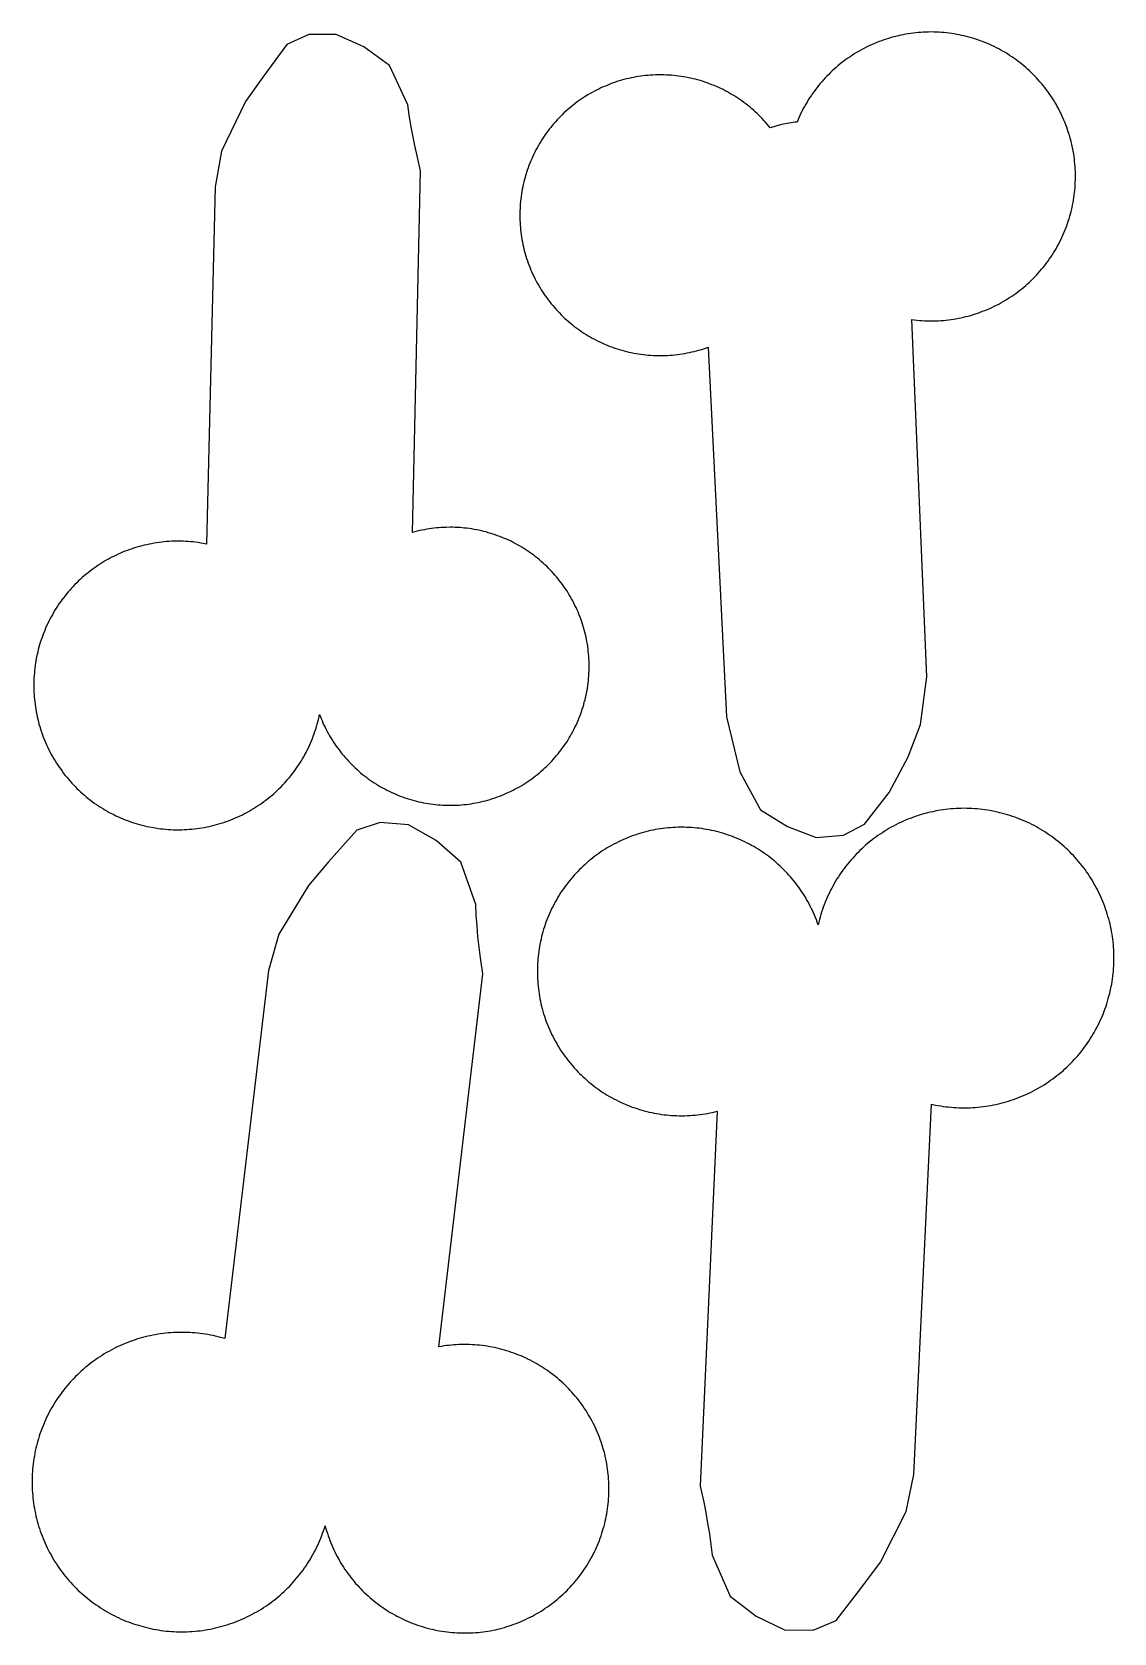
# Model space of a CAD drawing. Extents: x -246 to 246, y -104 to 199.
# Drawn here: x 187.17 to 196.8, y -56.27 to -42.03 of the extents above; entities that cross this region are included whole.
import ezdxf

# ---------------------------------------------------------------- set-up
doc = ezdxf.new("R2010")
doc.units = 0
doc.layers.add('Add_Red', color=1, linetype='Continuous')

msp = doc.modelspace()

# ---------------------------------------------------------------- linework, layer by layer
at = {"layer": 'Add_Red'}
for points in [[(194.388, -49.174), (194.577, -49.074), (194.797, -48.793), (194.965, -48.477), (195.073, -48.189), (195.132, -47.765), (194.998, -44.585), (195.02, -44.588), (195.043, -44.591), (195.065, -44.593), (195.087, -44.594), (195.11, -44.595), (195.132, -44.596), (195.167, -44.597), (195.189, -44.596), (195.212, -44.596), (195.234, -44.595), (195.256, -44.593), (195.279, -44.592), (195.301, -44.59), (195.323, -44.587), (195.346, -44.584), (195.368, -44.581), (195.39, -44.577), (195.412, -44.573), (195.434, -44.568), (195.456, -44.564), (195.478, -44.558), (195.499, -44.553), (195.521, -44.547), (195.543, -44.54), (195.564, -44.534), (195.585, -44.527), (195.606, -44.519), (195.627, -44.511), (195.648, -44.503), (195.669, -44.494), (195.69, -44.485), (195.71, -44.476), (195.73, -44.466), (195.75, -44.456), (195.77, -44.446), (195.79, -44.435), (195.81, -44.424), (195.829, -44.413), (195.848, -44.401), (195.867, -44.389), (195.886, -44.377), (195.904, -44.364), (195.922, -44.351), (195.94, -44.338), (195.958, -44.324), (195.976, -44.31), (195.993, -44.296), (196.01, -44.281), (196.027, -44.266), (196.044, -44.251), (196.06, -44.236), (196.076, -44.22), (196.092, -44.204), (196.107, -44.188), (196.122, -44.171), (196.137, -44.154), (196.152, -44.137), (196.166, -44.12), (196.18, -44.102), (196.193, -44.085), (196.207, -44.067), (196.22, -44.048), (196.233, -44.03), (196.245, -44.011), (196.257, -43.992), (196.269, -43.973), (196.28, -43.954), (196.291, -43.934), (196.302, -43.915), (196.312, -43.895), (196.322, -43.875), (196.332, -43.854), (196.341, -43.834), (196.35, -43.813), (196.359, -43.793), (196.367, -43.772), (196.375, -43.751), (196.382, -43.73), (196.389, -43.708), (196.396, -43.687), (196.403, -43.665), (196.409, -43.644), (196.414, -43.622), (196.422, -43.587), (196.427, -43.565), (196.431, -43.543), (196.435, -43.521), (196.439, -43.499), (196.442, -43.477), (196.444, -43.454), (196.447, -43.432), (196.449, -43.41), (196.45, -43.387), (196.451, -43.365), (196.452, -43.342), (196.452, -43.311), (196.452, -43.289), (196.452, -43.266), (196.451, -43.244), (196.449, -43.221), (196.447, -43.199), (196.445, -43.177), (196.443, -43.154), (196.44, -43.132), (196.437, -43.11), (196.433, -43.088), (196.429, -43.066), (196.424, -43.044), (196.419, -43.022), (196.414, -43), (196.409, -42.978), (196.403, -42.957), (196.396, -42.935), (196.389, -42.914), (196.382, -42.892), (196.375, -42.871), (196.367, -42.85), (196.359, -42.829), (196.35, -42.809), (196.341, -42.788), (196.332, -42.768), (196.322, -42.747), (196.312, -42.727), (196.302, -42.707), (196.291, -42.688), (196.28, -42.668), (196.269, -42.649), (196.257, -42.63), (196.245, -42.611), (196.233, -42.592), (196.22, -42.574), (196.207, -42.555), (196.193, -42.537), (196.18, -42.519), (196.166, -42.502), (196.152, -42.485), (196.137, -42.468), (196.122, -42.451), (196.107, -42.434), (196.092, -42.418), (196.076, -42.402), (196.06, -42.386), (196.044, -42.371), (196.027, -42.356), (196.01, -42.341), (195.993, -42.326), (195.976, -42.312), (195.958, -42.298), (195.94, -42.284), (195.922, -42.271), (195.904, -42.258), (195.886, -42.245), (195.867, -42.233), (195.848, -42.221), (195.829, -42.209), (195.81, -42.198), (195.79, -42.187), (195.77, -42.176), (195.75, -42.166), (195.73, -42.155), (195.71, -42.146), (195.69, -42.137), (195.669, -42.128), (195.648, -42.119), (195.627, -42.111), (195.606, -42.103), (195.585, -42.095), (195.548, -42.083), (195.527, -42.077), (195.505, -42.071), (195.483, -42.065), (195.462, -42.06), (195.44, -42.055), (195.418, -42.05), (195.396, -42.046), (195.374, -42.042), (195.351, -42.039), (195.329, -42.036), (195.307, -42.033), (195.285, -42.031), (195.262, -42.029), (195.24, -42.027), (195.217, -42.026), (195.195, -42.026), (195.167, -42.025), (195.144, -42.026), (195.122, -42.026), (195.099, -42.027), (195.077, -42.029), (195.055, -42.03), (195.032, -42.032), (195.01, -42.035), (194.988, -42.038), (194.966, -42.041), (194.943, -42.045), (194.921, -42.049), (194.899, -42.053), (194.878, -42.058), (194.856, -42.064), (194.834, -42.069), (194.812, -42.075), (194.791, -42.082), (194.769, -42.088), (194.748, -42.095), (194.727, -42.103), (194.706, -42.111), (194.685, -42.119), (194.664, -42.128), (194.644, -42.137), (194.623, -42.146), (194.603, -42.155), (194.583, -42.166), (194.563, -42.176), (194.543, -42.187), (194.524, -42.198), (194.505, -42.209), (194.485, -42.221), (194.467, -42.233), (194.448, -42.245), (194.429, -42.258), (194.411, -42.271), (194.393, -42.284), (194.375, -42.298), (194.358, -42.312), (194.34, -42.326), (194.323, -42.341), (194.306, -42.356), (194.29, -42.371), (194.274, -42.386), (194.258, -42.402), (194.242, -42.418), (194.226, -42.434), (194.211, -42.451), (194.196, -42.468), (194.182, -42.485), (194.168, -42.502), (194.154, -42.519), (194.14, -42.537), (194.127, -42.555), (194.114, -42.574), (194.101, -42.592), (194.088, -42.611), (194.076, -42.63), (194.065, -42.649), (194.053, -42.668), (194.042, -42.688), (194.032, -42.707), (194.021, -42.727), (194.011, -42.747), (194.002, -42.768), (193.992, -42.788), (193.976, -42.827), (193.958, -42.829), (193.941, -42.831), (193.924, -42.833), (193.906, -42.836), (193.889, -42.839), (193.872, -42.842), (193.855, -42.846), (193.838, -42.849), (193.821, -42.854), (193.804, -42.858), (193.787, -42.863), (193.77, -42.868), (193.738, -42.879), (193.724, -42.862), (193.71, -42.845), (193.696, -42.828), (193.681, -42.812), (193.667, -42.796), (193.651, -42.781), (193.636, -42.765), (193.62, -42.75), (193.604, -42.735), (193.588, -42.721), (193.572, -42.706), (193.555, -42.692), (193.538, -42.678), (193.521, -42.665), (193.503, -42.652), (193.486, -42.639), (193.468, -42.627), (193.45, -42.614), (193.432, -42.602), (193.413, -42.591), (193.394, -42.58), (193.376, -42.569), (193.357, -42.558), (193.337, -42.548), (193.318, -42.538), (193.298, -42.528), (193.279, -42.519), (193.259, -42.51), (193.239, -42.502), (193.218, -42.494), (193.198, -42.486), (193.177, -42.478), (193.157, -42.471), (193.136, -42.464), (193.115, -42.458), (193.094, -42.452), (193.073, -42.446), (193.052, -42.441), (193.031, -42.436), (193.01, -42.432), (192.988, -42.427), (192.967, -42.424), (192.945, -42.42), (192.923, -42.417), (192.902, -42.414), (192.88, -42.412), (192.858, -42.41), (192.837, -42.409), (192.815, -42.408), (192.793, -42.407), (192.76, -42.406), (192.738, -42.407), (192.716, -42.407), (192.694, -42.408), (192.672, -42.409), (192.651, -42.411), (192.629, -42.413), (192.607, -42.416), (192.586, -42.418), (192.564, -42.422), (192.543, -42.425), (192.521, -42.429), (192.5, -42.434), (192.479, -42.438), (192.457, -42.443), (192.436, -42.449), (192.415, -42.455), (192.394, -42.461), (192.373, -42.467), (192.353, -42.474), (192.332, -42.482), (192.312, -42.489), (192.292, -42.497), (192.271, -42.506), (192.251, -42.514), (192.232, -42.523), (192.212, -42.533), (192.192, -42.542), (192.173, -42.553), (192.154, -42.563), (192.135, -42.574), (192.116, -42.585), (192.092, -42.599), (192.074, -42.611), (192.056, -42.623), (192.038, -42.636), (192.02, -42.648), (192.003, -42.662), (191.986, -42.675), (191.969, -42.689), (191.952, -42.702), (191.935, -42.717), (191.919, -42.731), (191.903, -42.746), (191.887, -42.761), (191.872, -42.777), (191.857, -42.792), (191.842, -42.808), (191.827, -42.824), (191.813, -42.841), (191.799, -42.857), (191.785, -42.874), (191.771, -42.891), (191.758, -42.909), (191.745, -42.926), (191.733, -42.944), (191.72, -42.962), (191.708, -42.98), (191.697, -42.999), (191.686, -43.017), (191.675, -43.036), (191.664, -43.055), (191.654, -43.074), (191.644, -43.094), (191.634, -43.113), (191.625, -43.133), (191.616, -43.153), (191.607, -43.173), (191.599, -43.193), (191.591, -43.214), (191.583, -43.234), (191.576, -43.255), (191.569, -43.275), (191.563, -43.296), (191.557, -43.317), (191.551, -43.338), (191.546, -43.359), (191.541, -43.381), (191.536, -43.402), (191.532, -43.423), (191.528, -43.445), (191.525, -43.466), (191.521, -43.488), (191.519, -43.509), (191.516, -43.531), (191.514, -43.553), (191.513, -43.575), (191.512, -43.596), (191.511, -43.618), (191.51, -43.656), (191.51, -43.678), (191.511, -43.699), (191.512, -43.721), (191.513, -43.743), (191.515, -43.765), (191.517, -43.786), (191.519, -43.808), (191.522, -43.83), (191.525, -43.851), (191.529, -43.873), (191.533, -43.894), (191.537, -43.916), (191.542, -43.937), (191.547, -43.958), (191.553, -43.979), (191.559, -44), (191.565, -44.021), (191.571, -44.042), (191.578, -44.063), (191.585, -44.083), (191.593, -44.104), (191.601, -44.124), (191.609, -44.144), (191.618, -44.164), (191.627, -44.184), (191.637, -44.205), (191.647, -44.225), (191.657, -44.244), (191.668, -44.263), (191.678, -44.282), (191.69, -44.301), (191.701, -44.319), (191.713, -44.338), (191.725, -44.356), (191.737, -44.374), (191.75, -44.392), (191.763, -44.409), (191.776, -44.426), (191.79, -44.444), (191.804, -44.46), (191.818, -44.477), (191.832, -44.493), (191.847, -44.509), (191.862, -44.525), (191.877, -44.541), (191.893, -44.556), (191.909, -44.571), (191.925, -44.586), (191.941, -44.6), (191.958, -44.614), (191.975, -44.628), (191.992, -44.642), (192.009, -44.655), (192.027, -44.668), (192.044, -44.68), (192.062, -44.693), (192.081, -44.705), (192.099, -44.716), (192.118, -44.728), (192.136, -44.739), (192.155, -44.749), (192.175, -44.76), (192.194, -44.77), (192.214, -44.78), (192.233, -44.789), (192.253, -44.798), (192.273, -44.807), (192.293, -44.815), (192.314, -44.823), (192.334, -44.831), (192.355, -44.838), (192.375, -44.845), (192.396, -44.851), (192.417, -44.857), (192.438, -44.863), (192.459, -44.869), (192.48, -44.874), (192.502, -44.878), (192.523, -44.883), (192.544, -44.887), (192.566, -44.89), (192.588, -44.893), (192.609, -44.896), (192.631, -44.899), (192.653, -44.901), (192.674, -44.902), (192.696, -44.904), (192.718, -44.905), (192.76, -44.905), (192.781, -44.905), (192.803, -44.904), (192.825, -44.904), (192.847, -44.902), (192.869, -44.901), (192.89, -44.898), (192.912, -44.896), (192.934, -44.893), (192.955, -44.89), (192.977, -44.886), (192.998, -44.882), (193.019, -44.878), (193.041, -44.873), (193.062, -44.868), (193.083, -44.863), (193.104, -44.857), (193.125, -44.851), (193.146, -44.844), (193.185, -44.831), (193.348, -48.121), (193.468, -48.609), (193.652, -48.947), (193.891, -49.097), (194.145, -49.193), (194.388, -49.174)], [(188.503, -49.125), (188.525, -49.124), (188.548, -49.123), (188.57, -49.121), (188.592, -49.12), (188.615, -49.117), (188.637, -49.115), (188.659, -49.111), (188.681, -49.108), (188.703, -49.104), (188.725, -49.1), (188.747, -49.095), (188.769, -49.09), (188.791, -49.085), (188.812, -49.079), (188.834, -49.073), (188.855, -49.066), (188.877, -49.059), (188.898, -49.052), (188.919, -49.045), (188.94, -49.037), (188.961, -49.028), (188.981, -49.019), (189.002, -49.01), (189.022, -49.001), (189.042, -48.991), (189.062, -48.981), (189.082, -48.971), (189.102, -48.96), (189.121, -48.949), (189.14, -48.937), (189.159, -48.925), (189.178, -48.913), (189.197, -48.9), (189.215, -48.888), (189.233, -48.874), (189.251, -48.861), (189.269, -48.847), (189.286, -48.833), (189.304, -48.819), (189.321, -48.804), (189.337, -48.789), (189.354, -48.774), (189.37, -48.758), (189.386, -48.742), (189.401, -48.726), (189.417, -48.71), (189.432, -48.693), (189.446, -48.676), (189.461, -48.659), (189.475, -48.642), (189.489, -48.624), (189.502, -48.606), (189.515, -48.588), (189.528, -48.57), (189.541, -48.551), (189.553, -48.533), (189.565, -48.514), (189.577, -48.494), (189.588, -48.475), (189.599, -48.455), (189.609, -48.436), (189.619, -48.416), (189.629, -48.396), (189.639, -48.375), (189.648, -48.355), (189.657, -48.334), (189.665, -48.313), (189.673, -48.293), (189.681, -48.271), (189.688, -48.25), (189.695, -48.229), (189.702, -48.208), (189.708, -48.186), (189.714, -48.164), (189.719, -48.143), (189.724, -48.121), (189.729, -48.099), (189.743, -48.134), (189.751, -48.154), (189.759, -48.173), (189.768, -48.193), (189.778, -48.213), (189.787, -48.232), (189.797, -48.251), (189.808, -48.27), (189.818, -48.289), (189.829, -48.307), (189.84, -48.326), (189.852, -48.344), (189.864, -48.362), (189.876, -48.38), (189.889, -48.397), (189.902, -48.415), (189.915, -48.432), (189.928, -48.449), (189.942, -48.465), (189.956, -48.482), (189.97, -48.498), (189.985, -48.514), (190, -48.53), (190.015, -48.545), (190.03, -48.56), (190.046, -48.575), (190.062, -48.59), (190.078, -48.604), (190.094, -48.618), (190.111, -48.632), (190.128, -48.645), (190.145, -48.658), (190.162, -48.671), (190.18, -48.684), (190.198, -48.696), (190.216, -48.708), (190.234, -48.719), (190.252, -48.731), (190.271, -48.742), (190.29, -48.752), (190.309, -48.762), (190.328, -48.772), (190.347, -48.782), (190.367, -48.791), (190.386, -48.8), (190.406, -48.809), (190.426, -48.817), (190.446, -48.825), (190.466, -48.833), (190.487, -48.84), (190.507, -48.847), (190.528, -48.853), (190.549, -48.859), (190.569, -48.865), (190.59, -48.871), (190.611, -48.876), (190.632, -48.88), (190.653, -48.885), (190.675, -48.888), (190.696, -48.892), (190.717, -48.895), (190.739, -48.898), (190.76, -48.9), (190.782, -48.903), (190.803, -48.904), (190.825, -48.906), (190.846, -48.907), (190.868, -48.907), (190.89, -48.907), (190.927, -48.907), (190.949, -48.906), (190.97, -48.905), (190.992, -48.903), (191.013, -48.901), (191.035, -48.899), (191.056, -48.896), (191.077, -48.893), (191.099, -48.889), (191.12, -48.886), (191.141, -48.881), (191.162, -48.877), (191.183, -48.872), (191.204, -48.867), (191.225, -48.861), (191.246, -48.855), (191.266, -48.848), (191.287, -48.842), (191.313, -48.833), (191.333, -48.825), (191.353, -48.817), (191.373, -48.809), (191.393, -48.8), (191.412, -48.791), (191.432, -48.782), (191.451, -48.772), (191.47, -48.762), (191.489, -48.752), (191.508, -48.742), (191.527, -48.731), (191.545, -48.719), (191.563, -48.708), (191.581, -48.696), (191.599, -48.684), (191.617, -48.671), (191.634, -48.658), (191.651, -48.645), (191.668, -48.632), (191.685, -48.618), (191.701, -48.604), (191.717, -48.59), (191.733, -48.575), (191.749, -48.56), (191.764, -48.545), (191.779, -48.53), (191.794, -48.514), (191.809, -48.498), (191.823, -48.482), (191.837, -48.465), (191.851, -48.449), (191.864, -48.432), (191.877, -48.415), (191.89, -48.397), (191.903, -48.38), (191.915, -48.362), (191.927, -48.344), (191.939, -48.326), (191.95, -48.307), (191.961, -48.289), (191.971, -48.27), (191.982, -48.251), (191.992, -48.232), (192.001, -48.213), (192.011, -48.193), (192.02, -48.173), (192.028, -48.154), (192.036, -48.134), (192.044, -48.114), (192.052, -48.093), (192.059, -48.073), (192.066, -48.053), (192.073, -48.032), (192.079, -48.011), (192.084, -47.99), (192.09, -47.97), (192.095, -47.949), (192.1, -47.927), (192.104, -47.906), (192.108, -47.885), (192.111, -47.864), (192.115, -47.842), (192.117, -47.821), (192.12, -47.8), (192.122, -47.778), (192.124, -47.757), (192.125, -47.735), (192.126, -47.713), (192.126, -47.692), (192.127, -47.67), (192.126, -47.644), (192.126, -47.623), (192.125, -47.601), (192.123, -47.58), (192.121, -47.558), (192.119, -47.537), (192.117, -47.515), (192.114, -47.494), (192.111, -47.473), (192.107, -47.451), (192.103, -47.43), (192.099, -47.409), (192.094, -47.388), (192.089, -47.367), (192.083, -47.346), (192.077, -47.325), (192.071, -47.305), (192.059, -47.267), (192.052, -47.247), (192.044, -47.227), (192.036, -47.207), (192.028, -47.187), (192.02, -47.167), (192.011, -47.147), (192.001, -47.128), (191.992, -47.109), (191.982, -47.089), (191.971, -47.071), (191.961, -47.052), (191.95, -47.033), (191.939, -47.015), (191.927, -46.997), (191.915, -46.978), (191.903, -46.961), (191.89, -46.943), (191.877, -46.926), (191.864, -46.909), (191.851, -46.892), (191.837, -46.875), (191.823, -46.859), (191.809, -46.843), (191.794, -46.827), (191.779, -46.811), (191.764, -46.796), (191.749, -46.78), (191.733, -46.766), (191.717, -46.751), (191.701, -46.737), (191.685, -46.723), (191.668, -46.709), (191.651, -46.695), (191.634, -46.682), (191.617, -46.669), (191.599, -46.657), (191.581, -46.645), (191.563, -46.633), (191.545, -46.621), (191.527, -46.61), (191.508, -46.599), (191.489, -46.588), (191.47, -46.578), (191.451, -46.568), (191.432, -46.558), (191.412, -46.549), (191.393, -46.54), (191.373, -46.532), (191.353, -46.523), (191.333, -46.515), (191.313, -46.508), (191.292, -46.501), (191.272, -46.494), (191.251, -46.487), (191.23, -46.481), (191.21, -46.475), (191.189, -46.47), (191.168, -46.465), (191.147, -46.46), (191.126, -46.456), (191.104, -46.452), (191.083, -46.448), (191.062, -46.445), (191.04, -46.442), (191.019, -46.44), (190.997, -46.438), (190.976, -46.436), (190.954, -46.435), (190.933, -46.434), (190.911, -46.433), (190.89, -46.433), (190.854, -46.434), (190.832, -46.435), (190.811, -46.436), (190.789, -46.437), (190.768, -46.439), (190.746, -46.442), (190.725, -46.444), (190.703, -46.447), (190.682, -46.451), (190.661, -46.455), (190.64, -46.459), (190.618, -46.463), (190.597, -46.468), (190.576, -46.473), (190.556, -46.479), (190.628, -43.26), (190.596, -43.126), (190.576, -43.035), (190.558, -42.945), (190.541, -42.854), (190.526, -42.763), (190.513, -42.672), (190.351, -42.322), (190.123, -42.158), (189.876, -42.046), (189.633, -42.048), (189.438, -42.136), (189.223, -42.426), (189.069, -42.645), (188.857, -43.086), (188.799, -43.404), (188.723, -46.582), (188.694, -46.576), (188.672, -46.573), (188.65, -46.569), (188.627, -46.566), (188.605, -46.564), (188.583, -46.562), (188.561, -46.56), (188.538, -46.559), (188.516, -46.558), (188.493, -46.557), (188.471, -46.557), (188.435, -46.557), (188.413, -46.558), (188.39, -46.559), (188.368, -46.561), (188.346, -46.563), (188.323, -46.565), (188.301, -46.568), (188.279, -46.571), (188.257, -46.575), (188.235, -46.579), (188.213, -46.583), (188.191, -46.588), (188.169, -46.593), (188.147, -46.598), (188.126, -46.604), (188.104, -46.61), (188.083, -46.617), (188.061, -46.624), (188.04, -46.631), (188.019, -46.639), (187.998, -46.647), (187.977, -46.655), (187.957, -46.664), (187.936, -46.673), (187.916, -46.683), (187.896, -46.693), (187.876, -46.703), (187.856, -46.713), (187.837, -46.724), (187.817, -46.736), (187.798, -46.747), (187.779, -46.759), (187.76, -46.771), (187.742, -46.784), (187.723, -46.797), (187.705, -46.81), (187.687, -46.824), (187.67, -46.837), (187.652, -46.851), (187.635, -46.866), (187.618, -46.881), (187.602, -46.896), (187.585, -46.911), (187.569, -46.927), (187.553, -46.942), (187.538, -46.959), (187.523, -46.975), (187.508, -46.992), (187.493, -47.009), (187.479, -47.026), (187.465, -47.043), (187.451, -47.061), (187.437, -47.079), (187.424, -47.097), (187.411, -47.115), (187.399, -47.134), (187.387, -47.153), (187.375, -47.172), (187.363, -47.191), (187.352, -47.211), (187.341, -47.23), (187.331, -47.25), (187.321, -47.27), (187.311, -47.29), (187.301, -47.31), (187.292, -47.331), (187.284, -47.352), (187.275, -47.372), (187.267, -47.393), (187.26, -47.414), (187.252, -47.436), (187.245, -47.457), (187.239, -47.478), (187.233, -47.5), (187.227, -47.522), (187.222, -47.543), (187.217, -47.565), (187.212, -47.587), (187.206, -47.618), (187.203, -47.64), (187.199, -47.662), (187.196, -47.685), (187.194, -47.707), (187.192, -47.729), (187.19, -47.751), (187.188, -47.774), (187.187, -47.796), (187.187, -47.819), (187.187, -47.841), (187.187, -47.875), (187.188, -47.897), (187.189, -47.92), (187.191, -47.942), (187.193, -47.964), (187.195, -47.987), (187.198, -48.009), (187.201, -48.031), (187.204, -48.053), (187.208, -48.075), (187.213, -48.097), (187.217, -48.119), (187.222, -48.141), (187.228, -48.163), (187.233, -48.184), (187.24, -48.206), (187.246, -48.227), (187.253, -48.249), (187.26, -48.27), (187.268, -48.291), (187.276, -48.312), (187.285, -48.333), (187.293, -48.353), (187.302, -48.374), (187.312, -48.394), (187.322, -48.414), (187.332, -48.434), (187.342, -48.454), (187.353, -48.474), (187.364, -48.493), (187.376, -48.512), (187.388, -48.531), (187.4, -48.55), (187.413, -48.569), (187.426, -48.587), (187.439, -48.605), (187.452, -48.623), (187.466, -48.641), (187.48, -48.658), (187.495, -48.675), (187.509, -48.692), (187.524, -48.709), (187.54, -48.725), (187.555, -48.741), (187.571, -48.757), (187.587, -48.773), (187.603, -48.788), (187.62, -48.803), (187.637, -48.818), (187.654, -48.832), (187.672, -48.846), (187.689, -48.86), (187.707, -48.874), (187.725, -48.887), (187.744, -48.9), (187.762, -48.912), (187.781, -48.924), (187.8, -48.936), (187.819, -48.948), (187.839, -48.959), (187.858, -48.97), (187.878, -48.98), (187.898, -48.99), (187.918, -49), (187.939, -49.01), (187.959, -49.019), (187.98, -49.028), (188, -49.036), (188.021, -49.044), (188.042, -49.052), (188.064, -49.059), (188.085, -49.066), (188.106, -49.072), (188.128, -49.079), (188.15, -49.084), (188.171, -49.09), (188.193, -49.095), (188.215, -49.1), (188.248, -49.106), (188.27, -49.109), (188.292, -49.113), (188.314, -49.116), (188.337, -49.118), (188.359, -49.12), (188.381, -49.122), (188.404, -49.124), (188.426, -49.125), (188.449, -49.125), (188.471, -49.125), (188.503, -49.125)], [(194.323, -56.163), (194.553, -55.867), (194.718, -55.643), (194.948, -55.191), (195.016, -54.863), (195.016, -54.863), (195.171, -51.567), (195.208, -51.575), (195.231, -51.579), (195.254, -51.583), (195.277, -51.587), (195.3, -51.59), (195.323, -51.592), (195.346, -51.595), (195.37, -51.596), (195.393, -51.598), (195.416, -51.599), (195.439, -51.6), (195.463, -51.6), (195.492, -51.599), (195.516, -51.599), (195.539, -51.598), (195.562, -51.596), (195.585, -51.594), (195.608, -51.592), (195.631, -51.589), (195.654, -51.586), (195.677, -51.582), (195.7, -51.578), (195.723, -51.574), (195.746, -51.569), (195.769, -51.564), (195.791, -51.559), (195.814, -51.553), (195.836, -51.546), (195.858, -51.54), (195.881, -51.532), (195.903, -51.525), (195.924, -51.517), (195.946, -51.509), (195.968, -51.5), (195.989, -51.491), (196.01, -51.482), (196.032, -51.472), (196.053, -51.462), (196.073, -51.451), (196.094, -51.441), (196.114, -51.429), (196.134, -51.418), (196.154, -51.406), (196.174, -51.394), (196.194, -51.381), (196.213, -51.368), (196.232, -51.355), (196.251, -51.341), (196.27, -51.327), (196.288, -51.313), (196.306, -51.299), (196.324, -51.284), (196.342, -51.269), (196.359, -51.253), (196.376, -51.237), (196.393, -51.221), (196.409, -51.205), (196.426, -51.188), (196.442, -51.171), (196.457, -51.154), (196.473, -51.136), (196.488, -51.119), (196.502, -51.101), (196.517, -51.082), (196.531, -51.064), (196.544, -51.045), (196.558, -51.026), (196.571, -51.007), (196.584, -50.987), (196.596, -50.968), (196.608, -50.948), (196.62, -50.928), (196.631, -50.907), (196.642, -50.887), (196.653, -50.866), (196.663, -50.845), (196.673, -50.824), (196.683, -50.803), (196.692, -50.782), (196.701, -50.76), (196.709, -50.739), (196.717, -50.717), (196.725, -50.695), (196.732, -50.673), (196.739, -50.65), (196.745, -50.628), (196.751, -50.606), (196.757, -50.583), (196.762, -50.56), (196.771, -50.521), (196.775, -50.498), (196.779, -50.476), (196.782, -50.453), (196.785, -50.429), (196.788, -50.406), (196.79, -50.383), (196.792, -50.36), (196.793, -50.337), (196.794, -50.314), (196.795, -50.29), (196.795, -50.267), (196.795, -50.239), (196.794, -50.216), (196.793, -50.193), (196.792, -50.17), (196.79, -50.147), (196.787, -50.123), (196.785, -50.1), (196.782, -50.077), (196.778, -50.054), (196.774, -50.031), (196.77, -50.008), (196.765, -49.986), (196.76, -49.963), (196.755, -49.94), (196.749, -49.918), (196.742, -49.896), (196.736, -49.873), (196.729, -49.851), (196.721, -49.829), (196.713, -49.807), (196.705, -49.785), (196.696, -49.764), (196.687, -49.742), (196.678, -49.721), (196.668, -49.7), (196.658, -49.679), (196.648, -49.658), (196.637, -49.638), (196.626, -49.617), (196.614, -49.597), (196.603, -49.577), (196.59, -49.557), (196.578, -49.538), (196.565, -49.518), (196.552, -49.499), (196.538, -49.48), (196.524, -49.462), (196.51, -49.443), (196.495, -49.425), (196.481, -49.407), (196.465, -49.389), (196.45, -49.372), (196.434, -49.355), (196.418, -49.338), (196.402, -49.322), (196.385, -49.305), (196.368, -49.289), (196.351, -49.274), (196.333, -49.258), (196.316, -49.243), (196.298, -49.229), (196.279, -49.214), (196.261, -49.2), (196.242, -49.186), (196.223, -49.173), (196.204, -49.16), (196.185, -49.147), (196.165, -49.135), (196.145, -49.123), (196.125, -49.111), (196.105, -49.099), (196.084, -49.088), (196.064, -49.078), (196.043, -49.067), (196.022, -49.057), (196.001, -49.048), (195.979, -49.039), (195.958, -49.03), (195.936, -49.021), (195.914, -49.013), (195.892, -49.006), (195.87, -48.998), (195.848, -48.991), (195.826, -48.985), (195.803, -48.979), (195.781, -48.973), (195.758, -48.968), (195.717, -48.959), (195.694, -48.955), (195.671, -48.951), (195.648, -48.947), (195.625, -48.944), (195.602, -48.942), (195.579, -48.94), (195.555, -48.938), (195.532, -48.936), (195.509, -48.935), (195.486, -48.935), (195.463, -48.934), (195.437, -48.935), (195.414, -48.935), (195.39, -48.936), (195.367, -48.938), (195.344, -48.94), (195.321, -48.942), (195.298, -48.945), (195.275, -48.948), (195.252, -48.951), (195.229, -48.955), (195.206, -48.959), (195.183, -48.964), (195.16, -48.969), (195.138, -48.975), (195.115, -48.98), (195.093, -48.987), (195.071, -48.993), (195.048, -49), (195.026, -49.008), (195.005, -49.016), (194.983, -49.024), (194.961, -49.032), (194.94, -49.041), (194.918, -49.051), (194.897, -49.06), (194.876, -49.07), (194.855, -49.081), (194.835, -49.092), (194.814, -49.103), (194.794, -49.114), (194.774, -49.126), (194.754, -49.138), (194.735, -49.151), (194.715, -49.164), (194.696, -49.177), (194.677, -49.19), (194.659, -49.204), (194.64, -49.218), (194.622, -49.233), (194.604, -49.248), (194.586, -49.263), (194.569, -49.278), (194.552, -49.294), (194.535, -49.31), (194.519, -49.326), (194.502, -49.343), (194.486, -49.36), (194.471, -49.377), (194.455, -49.395), (194.44, -49.412), (194.425, -49.43), (194.411, -49.448), (194.397, -49.467), (194.383, -49.486), (194.37, -49.505), (194.356, -49.524), (194.344, -49.543), (194.331, -49.563), (194.319, -49.583), (194.307, -49.603), (194.296, -49.623), (194.285, -49.644), (194.274, -49.664), (194.264, -49.685), (194.254, -49.706), (194.244, -49.727), (194.235, -49.749), (194.226, -49.77), (194.218, -49.792), (194.209, -49.813), (194.202, -49.835), (194.194, -49.857), (194.187, -49.88), (194.181, -49.902), (194.175, -49.924), (194.169, -49.947), (194.163, -49.97), (194.156, -49.947), (194.148, -49.927), (194.14, -49.906), (194.131, -49.885), (194.122, -49.864), (194.113, -49.844), (194.103, -49.824), (194.093, -49.804), (194.083, -49.784), (194.072, -49.764), (194.061, -49.745), (194.05, -49.725), (194.038, -49.706), (194.026, -49.687), (194.014, -49.669), (194.001, -49.65), (193.988, -49.632), (193.975, -49.614), (193.961, -49.596), (193.947, -49.579), (193.933, -49.561), (193.918, -49.544), (193.903, -49.528), (193.888, -49.511), (193.873, -49.495), (193.857, -49.479), (193.841, -49.463), (193.825, -49.448), (193.808, -49.433), (193.792, -49.418), (193.775, -49.403), (193.757, -49.389), (193.74, -49.375), (193.722, -49.361), (193.704, -49.348), (193.686, -49.335), (193.667, -49.322), (193.649, -49.31), (193.63, -49.298), (193.611, -49.286), (193.591, -49.275), (193.572, -49.264), (193.552, -49.253), (193.532, -49.243), (193.512, -49.233), (193.492, -49.223), (193.472, -49.214), (193.451, -49.205), (193.43, -49.196), (193.409, -49.188), (193.388, -49.18), (193.367, -49.173), (193.346, -49.166), (193.325, -49.159), (193.303, -49.153), (193.282, -49.147), (193.26, -49.141), (193.238, -49.136), (193.216, -49.131), (193.194, -49.126), (193.172, -49.122), (193.15, -49.119), (193.128, -49.115), (193.106, -49.112), (193.084, -49.11), (193.061, -49.108), (193.039, -49.106), (193.017, -49.105), (192.994, -49.104), (192.972, -49.103), (192.949, -49.103), (192.918, -49.103), (192.895, -49.104), (192.873, -49.105), (192.851, -49.107), (192.828, -49.109), (192.806, -49.111), (192.784, -49.114), (192.762, -49.117), (192.739, -49.12), (192.717, -49.124), (192.695, -49.128), (192.673, -49.133), (192.652, -49.138), (192.63, -49.143), (192.608, -49.149), (192.587, -49.155), (192.565, -49.162), (192.532, -49.173), (192.51, -49.18), (192.489, -49.188), (192.469, -49.196), (192.448, -49.205), (192.427, -49.214), (192.407, -49.223), (192.387, -49.233), (192.367, -49.243), (192.347, -49.253), (192.327, -49.264), (192.308, -49.275), (192.288, -49.286), (192.269, -49.298), (192.25, -49.31), (192.232, -49.322), (192.213, -49.335), (192.195, -49.348), (192.177, -49.361), (192.159, -49.375), (192.142, -49.389), (192.124, -49.403), (192.107, -49.418), (192.09, -49.433), (192.074, -49.448), (192.058, -49.463), (192.042, -49.479), (192.026, -49.495), (192.011, -49.511), (191.995, -49.528), (191.981, -49.544), (191.966, -49.561), (191.952, -49.579), (191.938, -49.596), (191.924, -49.614), (191.911, -49.632), (191.898, -49.65), (191.885, -49.669), (191.873, -49.687), (191.861, -49.706), (191.849, -49.725), (191.838, -49.745), (191.827, -49.764), (191.816, -49.784), (191.806, -49.804), (191.796, -49.824), (191.786, -49.844), (191.777, -49.864), (191.768, -49.885), (191.759, -49.906), (191.751, -49.927), (191.743, -49.947), (191.736, -49.969), (191.729, -49.99), (191.722, -50.011), (191.715, -50.033), (191.709, -50.054), (191.704, -50.076), (191.699, -50.098), (191.694, -50.12), (191.689, -50.142), (191.685, -50.164), (191.682, -50.186), (191.678, -50.208), (191.675, -50.23), (191.673, -50.252), (191.671, -50.275), (191.669, -50.297), (191.668, -50.319), (191.667, -50.342), (191.666, -50.364), (191.666, -50.387), (191.666, -50.429), (191.667, -50.451), (191.669, -50.473), (191.67, -50.496), (191.673, -50.518), (191.675, -50.54), (191.678, -50.562), (191.681, -50.585), (191.685, -50.607), (191.689, -50.629), (191.693, -50.651), (191.698, -50.673), (191.703, -50.694), (191.709, -50.716), (191.715, -50.738), (191.722, -50.762), (191.729, -50.783), (191.736, -50.804), (191.743, -50.826), (191.751, -50.847), (191.759, -50.867), (191.768, -50.888), (191.777, -50.909), (191.786, -50.929), (191.796, -50.949), (191.806, -50.969), (191.816, -50.989), (191.827, -51.009), (191.838, -51.028), (191.849, -51.048), (191.861, -51.067), (191.873, -51.086), (191.885, -51.104), (191.898, -51.123), (191.911, -51.141), (191.924, -51.159), (191.938, -51.177), (191.952, -51.194), (191.966, -51.212), (191.981, -51.229), (191.995, -51.245), (192.011, -51.262), (192.026, -51.278), (192.042, -51.294), (192.058, -51.31), (192.074, -51.325), (192.09, -51.34), (192.107, -51.355), (192.124, -51.37), (192.142, -51.384), (192.159, -51.398), (192.177, -51.412), (192.195, -51.425), (192.213, -51.438), (192.232, -51.451), (192.25, -51.463), (192.269, -51.475), (192.288, -51.487), (192.308, -51.498), (192.327, -51.509), (192.347, -51.52), (192.367, -51.53), (192.387, -51.54), (192.407, -51.55), (192.427, -51.559), (192.448, -51.568), (192.469, -51.577), (192.489, -51.585), (192.51, -51.593), (192.532, -51.6), (192.553, -51.607), (192.574, -51.614), (192.596, -51.62), (192.617, -51.626), (192.639, -51.632), (192.661, -51.637), (192.683, -51.642), (192.704, -51.647), (192.727, -51.651), (192.749, -51.654), (192.771, -51.658), (192.793, -51.661), (192.815, -51.663), (192.838, -51.665), (192.86, -51.667), (192.882, -51.668), (192.905, -51.669), (192.927, -51.67), (192.949, -51.67), (192.979, -51.67), (193.002, -51.669), (193.024, -51.668), (193.047, -51.666), (193.069, -51.665), (193.091, -51.662), (193.113, -51.66), (193.136, -51.657), (193.158, -51.653), (193.18, -51.649), (193.202, -51.645), (193.224, -51.641), (193.246, -51.636), (193.267, -51.63), (193.115, -54.968), (193.146, -55.108), (193.164, -55.202), (193.181, -55.296), (193.196, -55.391), (193.209, -55.486), (193.221, -55.581), (193.38, -55.947), (193.613, -56.124), (193.866, -56.246), (194.119, -56.249), (194.323, -56.163)], [(191.049, -56.273), (191.072, -56.272), (191.094, -56.271), (191.116, -56.27), (191.139, -56.268), (191.161, -56.266), (191.183, -56.263), (191.205, -56.26), (191.227, -56.256), (191.25, -56.253), (191.272, -56.248), (191.293, -56.244), (191.315, -56.239), (191.351, -56.23), (191.373, -56.224), (191.394, -56.217), (191.416, -56.211), (191.437, -56.203), (191.458, -56.196), (191.479, -56.188), (191.5, -56.18), (191.521, -56.171), (191.541, -56.162), (191.562, -56.153), (191.582, -56.143), (191.602, -56.133), (191.622, -56.123), (191.641, -56.112), (191.661, -56.101), (191.68, -56.09), (191.699, -56.078), (191.718, -56.066), (191.737, -56.054), (191.755, -56.041), (191.774, -56.028), (191.792, -56.015), (191.809, -56.001), (191.827, -55.987), (191.844, -55.973), (191.861, -55.959), (191.878, -55.944), (191.895, -55.929), (191.911, -55.913), (191.927, -55.897), (191.943, -55.881), (191.958, -55.865), (191.973, -55.849), (191.988, -55.832), (192.002, -55.815), (192.017, -55.798), (192.031, -55.78), (192.044, -55.762), (192.058, -55.744), (192.071, -55.726), (192.083, -55.708), (192.096, -55.689), (192.108, -55.67), (192.119, -55.651), (192.131, -55.632), (192.142, -55.612), (192.153, -55.592), (192.163, -55.573), (192.173, -55.552), (192.183, -55.532), (192.192, -55.512), (192.201, -55.491), (192.209, -55.471), (192.218, -55.45), (192.225, -55.429), (192.233, -55.408), (192.24, -55.386), (192.247, -55.365), (192.253, -55.344), (192.259, -55.322), (192.265, -55.3), (192.27, -55.279), (192.275, -55.257), (192.279, -55.235), (192.283, -55.213), (192.287, -55.191), (192.29, -55.168), (192.293, -55.146), (192.296, -55.124), (192.298, -55.102), (192.3, -55.079), (192.301, -55.057), (192.302, -55.035), (192.303, -55.012), (192.303, -54.99), (192.302, -54.949), (192.301, -54.927), (192.3, -54.905), (192.298, -54.882), (192.296, -54.86), (192.294, -54.838), (192.291, -54.816), (192.288, -54.793), (192.284, -54.771), (192.28, -54.749), (192.276, -54.727), (192.27, -54.701), (192.265, -54.679), (192.259, -54.658), (192.253, -54.636), (192.247, -54.614), (192.24, -54.593), (192.233, -54.572), (192.225, -54.551), (192.218, -54.53), (192.209, -54.509), (192.201, -54.488), (192.192, -54.468), (192.183, -54.447), (192.173, -54.427), (192.163, -54.407), (192.153, -54.387), (192.142, -54.367), (192.131, -54.348), (192.119, -54.329), (192.108, -54.31), (192.096, -54.291), (192.083, -54.272), (192.071, -54.253), (192.058, -54.235), (192.044, -54.217), (192.031, -54.199), (192.017, -54.182), (192.002, -54.165), (191.988, -54.148), (191.973, -54.131), (191.958, -54.114), (191.943, -54.098), (191.927, -54.082), (191.911, -54.066), (191.895, -54.051), (191.878, -54.036), (191.861, -54.021), (191.844, -54.006), (191.827, -53.992), (191.809, -53.978), (191.792, -53.965), (191.774, -53.951), (191.755, -53.938), (191.737, -53.926), (191.718, -53.913), (191.699, -53.901), (191.68, -53.889), (191.661, -53.878), (191.641, -53.867), (191.622, -53.856), (191.602, -53.846), (191.582, -53.836), (191.562, -53.826), (191.541, -53.817), (191.521, -53.808), (191.5, -53.8), (191.479, -53.791), (191.458, -53.784), (191.437, -53.776), (191.416, -53.769), (191.394, -53.762), (191.373, -53.756), (191.351, -53.75), (191.33, -53.744), (191.308, -53.739), (191.286, -53.734), (191.264, -53.73), (191.242, -53.726), (191.22, -53.722), (191.198, -53.719), (191.176, -53.716), (191.153, -53.713), (191.131, -53.711), (191.109, -53.709), (191.086, -53.708), (191.064, -53.707), (191.042, -53.706), (191.019, -53.706), (190.991, -53.706), (190.968, -53.707), (190.946, -53.708), (190.924, -53.71), (190.901, -53.712), (190.879, -53.714), (190.857, -53.716), (190.835, -53.719), (190.813, -53.723), (190.79, -53.727), (191.18, -50.408), (191.159, -50.266), (191.148, -50.171), (191.138, -50.076), (191.13, -49.98), (191.123, -49.885), (191.118, -49.789), (190.985, -49.413), (190.765, -49.22), (190.521, -49.08), (190.269, -49.059), (190.06, -49.13), (189.809, -49.409), (189.629, -49.621), (189.367, -50.055), (189.276, -50.378), (188.887, -53.654), (188.849, -53.643), (188.826, -53.637), (188.804, -53.632), (188.781, -53.627), (188.758, -53.622), (188.735, -53.618), (188.712, -53.614), (188.689, -53.611), (188.666, -53.607), (188.643, -53.605), (188.62, -53.603), (188.597, -53.601), (188.574, -53.599), (188.55, -53.598), (188.527, -53.598), (188.504, -53.598), (188.476, -53.598), (188.453, -53.599), (188.429, -53.6), (188.406, -53.601), (188.383, -53.603), (188.36, -53.605), (188.337, -53.608), (188.314, -53.611), (188.291, -53.615), (188.268, -53.619), (188.245, -53.623), (188.222, -53.628), (188.2, -53.633), (188.177, -53.638), (188.154, -53.644), (188.132, -53.65), (188.11, -53.657), (188.088, -53.664), (188.066, -53.672), (188.044, -53.68), (188.022, -53.688), (188, -53.696), (187.979, -53.705), (187.958, -53.715), (187.936, -53.724), (187.916, -53.734), (187.895, -53.745), (187.874, -53.756), (187.854, -53.767), (187.834, -53.778), (187.814, -53.79), (187.794, -53.803), (187.774, -53.815), (187.755, -53.828), (187.736, -53.841), (187.717, -53.855), (187.698, -53.869), (187.68, -53.883), (187.662, -53.898), (187.644, -53.912), (187.626, -53.928), (187.609, -53.943), (187.592, -53.959), (187.575, -53.975), (187.558, -53.991), (187.542, -54.008), (187.526, -54.025), (187.51, -54.042), (187.495, -54.059), (187.48, -54.077), (187.465, -54.095), (187.451, -54.113), (187.437, -54.132), (187.423, -54.151), (187.41, -54.17), (187.396, -54.189), (187.384, -54.208), (187.371, -54.228), (187.359, -54.248), (187.347, -54.268), (187.336, -54.288), (187.325, -54.309), (187.314, -54.329), (187.304, -54.35), (187.294, -54.371), (187.285, -54.392), (187.275, -54.414), (187.267, -54.435), (187.258, -54.457), (187.25, -54.479), (187.242, -54.501), (187.235, -54.523), (187.228, -54.545), (187.217, -54.585), (187.211, -54.608), (187.205, -54.63), (187.2, -54.653), (187.196, -54.676), (187.192, -54.699), (187.188, -54.722), (187.184, -54.745), (187.181, -54.768), (187.179, -54.791), (187.176, -54.814), (187.175, -54.837), (187.173, -54.86), (187.172, -54.884), (187.171, -54.907), (187.171, -54.93), (187.172, -54.956), (187.172, -54.979), (187.173, -55.003), (187.175, -55.026), (187.177, -55.049), (187.179, -55.072), (187.182, -55.095), (187.185, -55.118), (187.188, -55.141), (187.192, -55.164), (187.196, -55.187), (187.201, -55.21), (187.206, -55.233), (187.211, -55.255), (187.217, -55.278), (187.224, -55.3), (187.23, -55.322), (187.237, -55.344), (187.245, -55.367), (187.253, -55.388), (187.261, -55.41), (187.269, -55.432), (187.278, -55.453), (187.288, -55.475), (187.297, -55.496), (187.307, -55.517), (187.318, -55.538), (187.328, -55.558), (187.34, -55.579), (187.351, -55.599), (187.363, -55.619), (187.375, -55.639), (187.388, -55.658), (187.401, -55.678), (187.414, -55.697), (187.427, -55.716), (187.441, -55.734), (187.455, -55.753), (187.47, -55.771), (187.485, -55.789), (187.5, -55.806), (187.515, -55.824), (187.531, -55.841), (187.547, -55.858), (187.563, -55.874), (187.58, -55.891), (187.597, -55.907), (187.614, -55.922), (187.632, -55.938), (187.649, -55.953), (187.667, -55.967), (187.686, -55.982), (187.704, -55.996), (187.723, -56.01), (187.742, -56.023), (187.761, -56.036), (187.78, -56.049), (187.8, -56.062), (187.82, -56.074), (187.84, -56.086), (187.86, -56.097), (187.881, -56.108), (187.901, -56.119), (187.922, -56.129), (187.943, -56.139), (187.964, -56.149), (187.986, -56.158), (188.007, -56.167), (188.029, -56.175), (188.051, -56.183), (188.073, -56.191), (188.095, -56.198), (188.117, -56.205), (188.159, -56.217), (188.182, -56.223), (188.204, -56.229), (188.227, -56.234), (188.25, -56.238), (188.273, -56.243), (188.295, -56.246), (188.318, -56.25), (188.342, -56.253), (188.365, -56.256), (188.388, -56.258), (188.411, -56.26), (188.434, -56.261), (188.457, -56.262), (188.481, -56.263), (188.504, -56.263), (188.528, -56.263), (188.551, -56.262), (188.574, -56.261), (188.597, -56.26), (188.621, -56.258), (188.644, -56.255), (188.667, -56.253), (188.69, -56.25), (188.713, -56.246), (188.736, -56.242), (188.759, -56.238), (188.782, -56.234), (188.804, -56.229), (188.827, -56.223), (188.849, -56.217), (188.872, -56.211), (188.894, -56.204), (188.916, -56.197), (188.938, -56.19), (188.96, -56.182), (188.982, -56.174), (189.004, -56.166), (189.025, -56.157), (189.046, -56.147), (189.068, -56.138), (189.089, -56.128), (189.109, -56.117), (189.13, -56.107), (189.15, -56.095), (189.171, -56.084), (189.191, -56.072), (189.211, -56.06), (189.23, -56.048), (189.25, -56.035), (189.269, -56.022), (189.288, -56.008), (189.306, -55.994), (189.325, -55.98), (189.343, -55.966), (189.361, -55.951), (189.379, -55.936), (189.396, -55.92), (189.413, -55.904), (189.43, -55.888), (189.447, -55.872), (189.463, -55.856), (189.479, -55.839), (189.495, -55.822), (189.51, -55.804), (189.525, -55.786), (189.54, -55.768), (189.554, -55.75), (189.569, -55.732), (189.582, -55.713), (189.596, -55.694), (189.609, -55.675), (189.622, -55.656), (189.634, -55.636), (189.647, -55.616), (189.658, -55.596), (189.67, -55.576), (189.681, -55.555), (189.692, -55.535), (189.702, -55.514), (189.712, -55.493), (189.722, -55.472), (189.731, -55.45), (189.74, -55.429), (189.748, -55.407), (189.756, -55.385), (189.764, -55.364), (189.772, -55.342), (189.779, -55.319), (189.785, -55.344), (189.792, -55.365), (189.798, -55.386), (189.805, -55.408), (189.813, -55.429), (189.821, -55.45), (189.829, -55.471), (189.838, -55.491), (189.846, -55.512), (189.856, -55.532), (189.865, -55.552), (189.875, -55.573), (189.886, -55.592), (189.896, -55.612), (189.907, -55.632), (189.919, -55.651), (189.931, -55.67), (189.943, -55.689), (189.955, -55.708), (189.968, -55.726), (189.981, -55.744), (189.994, -55.762), (190.008, -55.78), (190.022, -55.798), (190.036, -55.815), (190.05, -55.832), (190.065, -55.849), (190.08, -55.865), (190.096, -55.881), (190.111, -55.897), (190.127, -55.913), (190.144, -55.929), (190.16, -55.944), (190.177, -55.959), (190.194, -55.973), (190.211, -55.987), (190.229, -56.001), (190.247, -56.015), (190.265, -56.028), (190.283, -56.041), (190.301, -56.054), (190.32, -56.066), (190.339, -56.078), (190.358, -56.09), (190.377, -56.101), (190.397, -56.112), (190.416, -56.123), (190.436, -56.133), (190.456, -56.143), (190.477, -56.153), (190.497, -56.162), (190.518, -56.171), (190.538, -56.18), (190.559, -56.188), (190.58, -56.196), (190.601, -56.203), (190.622, -56.211), (190.644, -56.217), (190.665, -56.224), (190.687, -56.23), (190.709, -56.235), (190.73, -56.24), (190.752, -56.245), (190.774, -56.25), (190.796, -56.254), (190.818, -56.258), (190.84, -56.261), (190.863, -56.264), (190.885, -56.266), (190.907, -56.269), (190.93, -56.27), (190.952, -56.272), (190.974, -56.273), (190.997, -56.273), (191.019, -56.273), (191.049, -56.273)]]:
    msp.add_lwpolyline(points, dxfattribs=at)

doc.saveas('drawing.dxf')
